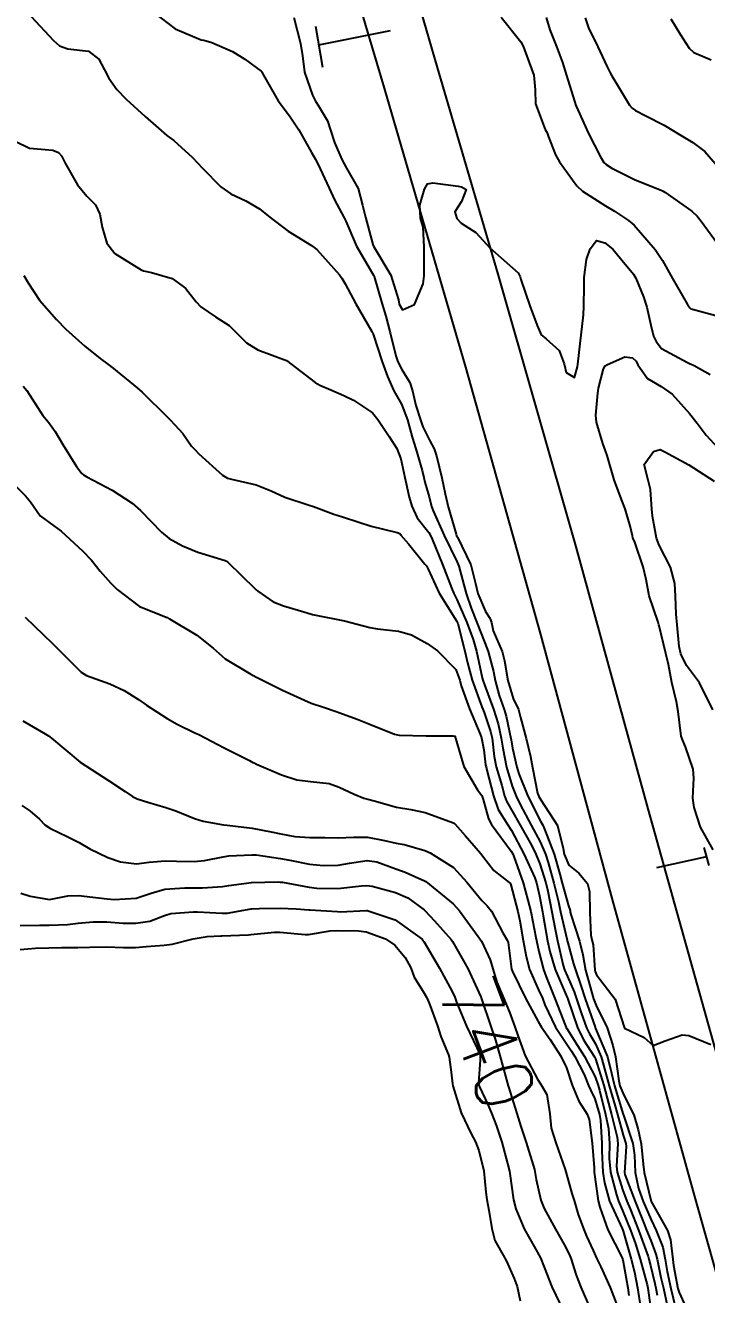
# Model space of a CAD drawing. Header units: metres. Extents: x 292545 to 299085, y 7450245 to 7463078.
# Drawn here: x 298801.4 to 298848.7, y 7450325 to 7450413 of the extents above; entities that cross this region are included whole.
import ezdxf
from ezdxf.enums import TextEntityAlignment as Align

# ---------------------------------------------------------------- set-up
doc = ezdxf.new("R2010")
doc.units = ezdxf.units.M
for name, color, linetype in [('Cotas', 45, 'Continuous'), ('Curvas de Nivel 1m', 11, 'Continuous'), ('Curvas de Nivel 5m', 15, 'Continuous'), ('Linha Férrea', 20, 'Continuous'), ('Pórtico', 62, 'Continuous')]:
    doc.layers.add(name, color=color, linetype=linetype)
doc.styles.add('Style-STANDARD', font='STANDARD.shx')

msp = doc.modelspace()

# ---------------------------------------------------------------- linework, layer by layer
at = {"layer": 'Curvas de Nivel 1m', "flags": 128}
for points, elevation in [([(298801.788, 7450413.634), (298803.325, 7450411.964), (298803.759, 7450411.592), (298804.322, 7450411.389), (298805.756, 7450411.226), (298806.488, 7450410.667), (298806.883, 7450409.923), (298807.172, 7450409.353), (298807.73, 7450408.571), (298808.373, 7450407.904), (298809.705, 7450406.707), (298810.62, 7450405.876), (298811.208, 7450405.387), (298811.685, 7450405.026), (298812.976, 7450403.847), (298813.662, 7450403.113), (298814.942, 7450401.827), (298815.638, 7450401.331), (298816.669, 7450400.84), (298817.628, 7450400.302), (298818.251, 7450399.784), (298819.613, 7450398.737), (298821.245, 7450397.754), (298821.599, 7450397.473), (298823.167, 7450395.726), (298823.339, 7450395.492), (298823.567, 7450395.101), (298824.314, 7450393.712), (298825.43, 7450391.795), (298825.489, 7450391.7), (298825.522, 7450391.613), (298826.136, 7450389.694), (298826.516, 7450388.667), (298826.955, 7450387.685), (298827.469, 7450386.755), (298827.899, 7450385.673), (298828.23, 7450384.457), (298828.473, 7450383.664), (298828.917, 7450382.151), (298829.023, 7450381.656), (298829.096, 7450381.35), (298829.39, 7450380.318), (298829.57, 7450379.648), (298829.667, 7450379.36), (298830.43, 7450377.639), (298831.335, 7450375.801), (298831.412, 7450375.629), (298831.451, 7450375.509), (298831.973, 7450373.623), (298832.32, 7450372.603), (298832.706, 7450371.616), (298833.272, 7450370.2), (298833.494, 7450369.607), (298833.857, 7450368.209), (298833.981, 7450367.599), (298834.261, 7450366.561), (298834.602, 7450365.589), (298834.741, 7450365.12), (298835.07, 7450363.582), (298835.087, 7450363.477), (298835.186, 7450362.906), (298835.482, 7450361.577), (298835.617, 7450361.125), (298836.252, 7450359.569), (298837.126, 7450357.848), (298837.275, 7450357.558), (298837.394, 7450357.282), (298838.067, 7450355.55), (298838.471, 7450354.154), (298838.619, 7450353.545), (298839.057, 7450351.974), (298839.173, 7450351.657), (298839.191, 7450351.538), (298839.22, 7450351.368), (298839.839, 7450349.528), (298840.069, 7450348.58), (298840.255, 7450347.521), (298840.399, 7450346.921), (298840.798, 7450345.513), (298840.976, 7450345.06), (298841.747, 7450343.502), (298842.148, 7450342.29), (298842.331, 7450341.496), (298842.563, 7450339.839), (298842.635, 7450339.493), (298842.896, 7450338.838), (298843.589, 7450337.483), (298843.906, 7450336.447), (298844.098, 7450335.478), (298844.257, 7450334.061), (298844.318, 7450333.475), (298844.813, 7450331.47), (298845.94, 7450329.453), (298846.146, 7450328.819), (298846.298, 7450327.447), (298846.35, 7450327.038), (298846.653, 7450325.441), (298846.739, 7450325.167), (298847.536, 7450323.432)], 732), ([(298810.32, 7450413.882), (298811.777, 7450412.782), (298813.586, 7450412.021), (298813.765, 7450411.978), (298814.326, 7450411.834), (298815.757, 7450411.206), (298816.619, 7450410.674), (298817.743, 7450409.843), (298817.778, 7450409.79), (298817.816, 7450409.716), (298818.911, 7450407.778), (298819.707, 7450406.739), (298820.364, 7450405.763), (298821.234, 7450404.198), (298821.485, 7450403.752), (298821.668, 7450403.421), (298822.47, 7450401.738), (298822.822, 7450400.92), (298823.47, 7450399.722), (298823.531, 7450399.631), (298823.62, 7450399.431), (298824.357, 7450397.712), (298825.467, 7450395.809), (298825.53, 7450395.7), (298825.572, 7450395.599), (298826.147, 7450393.694), (298826.387, 7450392.844), (298826.693, 7450391.688), (298827.084, 7450390.107), (298827.224, 7450389.683), (298827.498, 7450389.158), (298828.059, 7450388.242), (298828.238, 7450387.669), (298828.478, 7450386.654), (298828.793, 7450385.66), (298828.965, 7450385.175), (298829.438, 7450384.208), (298829.742, 7450383.647), (298829.911, 7450383.16), (298830.276, 7450381.641), (298830.501, 7450380.529), (298830.711, 7450379.637), (298831.263, 7450377.732), (298831.302, 7450377.631), (298831.361, 7450377.521), (298832.294, 7450375.62), (298832.616, 7450374.321), (298832.778, 7450373.615), (298833.3, 7450372.367), (298833.616, 7450371.925), (298833.716, 7450371.604), (298833.84, 7450371.047), (298834.455, 7450369.592), (298834.631, 7450368.964), (298834.847, 7450367.586), (298835.224, 7450366.341), (298835.587, 7450365.576), (298835.744, 7450365.038), (298836.128, 7450363.571), (298836.434, 7450362.314), (298836.576, 7450361.566), (298836.923, 7450359.786), (298837.003, 7450359.561), (298837.141, 7450359.329), (298838.295, 7450357.548), (298838.688, 7450355.955), (298838.773, 7450355.543), (298839.085, 7450354.782), (298839.792, 7450354.241), (298840.381, 7450353.52), (298840.517, 7450352.968), (298840.547, 7450351.518), (298840.614, 7450349.931), (298840.72, 7450349.515), (298840.77, 7450349.263), (298840.889, 7450347.512), (298840.907, 7450347.416), (298841, 7450347.19), (298842.306, 7450345.497), (298842.953, 7450343.49), (298844.322, 7450342.844), (298844.941, 7450342.285), (298845.776, 7450342.621), (298846.949, 7450343.015), (298847.414, 7450342.97), (298848.942, 7450342.352)], 731), ([(298834.406, 7450413.594), (298835.767, 7450411.861), (298835.912, 7450411.579), (298836.023, 7450411.314), (298836.669, 7450409.571), (298836.744, 7450408.554), (298836.777, 7450407.569), (298837.459, 7450405.799), (298837.579, 7450405.561), (298837.69, 7450405.285), (298838.171, 7450404.046), (298838.437, 7450403.549), (298839.648, 7450401.885), (298840.028, 7450401.526), (298841.633, 7450400.512), (298842.261, 7450400.132), (298843.227, 7450399.486), (298843.618, 7450399.153), (298845.086, 7450397.465), (298845.585, 7450396.709), (298846.292, 7450395.453), (298847.334, 7450393.663), (298847.479, 7450393.441), (298847.552, 7450393.371), (298847.663, 7450393.327), (298849.544, 7450392.821)], 729), ([(298837.51, 7450413.554), (298837.78, 7450412.715), (298838.231, 7450411.553), (298838.646, 7450410.441), (298838.933, 7450409.542), (298839.488, 7450407.761), (298839.552, 7450407.532), (298839.593, 7450407.413), (298839.709, 7450407.147), (298840.46, 7450405.522), (298841.291, 7450403.9), (298841.526, 7450403.511), (298841.671, 7450403.358), (298842.066, 7450403.105), (298843.656, 7450402.33), (298845.535, 7450401.571), (298845.644, 7450401.521), (298845.751, 7450401.459), (298847.63, 7450400.122), (298847.987, 7450399.795), (298848.272, 7450399.43), (298849.596, 7450397.643)], 728), ([(298840.227, 7450413.526), (298840.461, 7450412.845), (298841.093, 7450411.517), (298841.749, 7450410.129), (298841.963, 7450409.724), (298842.084, 7450409.505), (298842.599, 7450408.627), (298843.297, 7450407.486), (298843.492, 7450407.265), (298843.709, 7450407.111), (298844.427, 7450406.752), (298845.699, 7450406.104), (298846.776, 7450405.449), (298847.688, 7450404.902), (298848.529, 7450404.275), (298849.269, 7450403.416)], 727), ([(298846.175, 7450413.456), (298846.82, 7450412.407), (298847.435, 7450411.443), (298847.76, 7450411.126), (298848.96, 7450410.627)], 726), ([(298800.679, 7450404.991), (298801.678, 7450404.504), (298803.281, 7450404.36), (298803.675, 7450404.197), (298803.879, 7450403.958), (298804.152, 7450403.469), (298804.991, 7450401.947), (298805.635, 7450401.181), (298806.259, 7450400.56), (298806.55, 7450399.926), (298806.705, 7450399.015), (298807.037, 7450397.918), (298807.592, 7450397.204), (298809.409, 7450396.058), (298809.574, 7450395.989), (298810.126, 7450395.884), (298811.569, 7450395.464), (298812.5, 7450394.794), (298813.24, 7450393.845), (298813.548, 7450393.511), (298814.572, 7450392.795), (298815.529, 7450392.21), (298815.926, 7450391.814), (298816.722, 7450391.009), (298817.51, 7450390.527), (298819.503, 7450389.77), (298821.488, 7450388.258), (298821.817, 7450388.076), (298822.569, 7450387.734), (298823.477, 7450387.346), (298824.151, 7450387.034), (298825.46, 7450386.151), (298825.839, 7450385.696), (298826.619, 7450384.51), (298827.161, 7450383.683), (298827.422, 7450382.971), (298827.706, 7450381.675), (298828.021, 7450380.303), (298828.201, 7450379.668), (298828.577, 7450378.864), (298829.365, 7450377.863), (298829.494, 7450377.649), (298829.61, 7450377.397), (298830.331, 7450375.64), (298830.938, 7450374.012), (298831.105, 7450373.632), (298831.309, 7450373.217), (298832.017, 7450371.623), (298832.449, 7450370.444), (298832.678, 7450369.616), (298833.079, 7450367.778), (298833.127, 7450367.611), (298833.238, 7450367.294), (298833.868, 7450365.6), (298834.191, 7450364.583), (298834.405, 7450363.592), (298834.505, 7450362.909), (298834.755, 7450361.586), (298835.153, 7450360.266), (298835.431, 7450359.577), (298835.718, 7450358.993), (298836.484, 7450357.566), (298837.106, 7450356.406), (298837.479, 7450355.556), (298837.667, 7450354.975), (298838.048, 7450353.55), (298838.364, 7450352.243), (298838.516, 7450351.545), (298838.972, 7450349.593), (298838.983, 7450349.54), (298839.021, 7450349.397), (298839.425, 7450347.952), (298839.549, 7450347.532), (298839.917, 7450346.45), (298840.231, 7450345.521), (298840.91, 7450343.554), (298840.926, 7450343.51), (298840.936, 7450343.493), (298840.952, 7450343.46), (298841.781, 7450341.502), (298842.056, 7450340.359), (298842.26, 7450339.496), (298842.87, 7450337.503), (298842.883, 7450337.463), (298843.538, 7450335.483), (298843.646, 7450334.687), (298843.689, 7450333.481), (298843.93, 7450332.371), (298844.255, 7450331.476), (298844.794, 7450330.202), (298845.154, 7450329.464), (298845.61, 7450328.296), (298845.773, 7450327.455), (298845.913, 7450326.611), (298846.164, 7450325.449), (298846.628, 7450323.528)], 733), ([(298801.266, 7450395.681), (298801.565, 7450395.173), (298802.364, 7450393.972), (298803.539, 7450392.617), (298804.2, 7450391.953), (298805.516, 7450390.783), (298806.582, 7450389.924), (298807.106, 7450389.523), (298807.496, 7450389.22), (298809.134, 7450387.893), (298809.478, 7450387.591), (298811.228, 7450385.872), (298811.451, 7450385.645), (298812.3, 7450384.716), (298812.916, 7450383.848), (298813.161, 7450383.574), (298813.428, 7450383.318), (298815.062, 7450381.824), (298815.41, 7450381.631), (298815.674, 7450381.553), (298817.403, 7450381.169), (298818.436, 7450380.746), (298819.391, 7450380.312), (298821.069, 7450379.753), (298821.382, 7450379.648), (298822.784, 7450379.136), (298823.375, 7450378.95), (298824.508, 7450378.573), (298825.369, 7450378.285), (298827.187, 7450377.859), (298827.364, 7450377.773), (298827.402, 7450377.718), (298827.425, 7450377.679), (298827.962, 7450377.063), (298829.102, 7450375.653), (298829.215, 7450375.535), (298829.33, 7450375.318), (298830.09, 7450373.642), (298831.294, 7450371.74), (298831.353, 7450371.629), (298831.384, 7450371.537), (298831.877, 7450369.624), (298832.058, 7450368.819), (298832.379, 7450367.619), (298833.057, 7450365.77), (298833.122, 7450365.611), (298833.211, 7450365.38), (298833.658, 7450364.064), (298833.76, 7450363.601), (298833.915, 7450362.333), (298834.058, 7450361.597), (298834.434, 7450360.311), (298834.633, 7450359.588), (298834.771, 7450359.217), (298835.133, 7450358.586), (298835.722, 7450357.574), (298836.489, 7450356.179), (298836.808, 7450355.563), (298837.086, 7450354.874), (298837.493, 7450353.556), (298837.625, 7450352.997), (298837.904, 7450351.551), (298838.124, 7450350.462), (298838.314, 7450349.547), (298838.705, 7450347.844), (298838.799, 7450347.542), (298838.998, 7450347.073), (298839.457, 7450346.002), (298839.622, 7450345.53), (298839.94, 7450344.553), (298840.305, 7450343.52), (298840.524, 7450343.092), (298840.942, 7450342.395), (298841.338, 7450341.506), (298841.496, 7450340.932), (298841.885, 7450339.5), (298842.306, 7450338.078), (298842.467, 7450337.494), (298842.869, 7450336.068), (298843.037, 7450335.488), (298843.062, 7450335.285), (298842.956, 7450333.489), (298842.983, 7450333.337), (298843.693, 7450331.481), (298844.297, 7450329.968), (298844.49, 7450329.473), (298844.776, 7450328.761), (298845.132, 7450327.83), (298845.226, 7450327.463), (298845.485, 7450326.194), (298845.649, 7450325.456), (298845.908, 7450324.27)], 734), ([(298849.099, 7450355.846), (298848.223, 7450357.429), (298847.778, 7450358.792), (298847.702, 7450359.434), (298847.774, 7450360.824), (298847.713, 7450361.435), (298847.188, 7450362.998), (298846.99, 7450363.442), (298846.895, 7450363.743), (298846.681, 7450365.445), (298846.553, 7450366.117), (298846.246, 7450367.45), (298846.002, 7450368.706), (298845.829, 7450369.454), (298845.362, 7450371.38), (298845.343, 7450371.459), (298845.286, 7450371.648), (298844.668, 7450373.47), (298844.445, 7450374.594), (298844.248, 7450375.476), (298843.661, 7450377.183), (298843.539, 7450377.487), (298843.501, 7450377.625), (298843.37, 7450378.224), (298842.996, 7450379.494), (298842.752, 7450380.133), (298842.238, 7450381.502), (298841.739, 7450383.196), (298841.634, 7450383.508), (298841.438, 7450384.035), (298841.008, 7450385.514), (298840.975, 7450386), (298841.095, 7450387.514), (298841.147, 7450387.853), (298841.5, 7450389.191), (298841.61, 7450389.401), (298841.767, 7450389.507), (298842.969, 7450390.034), (298843.508, 7450389.957), (298843.751, 7450389.731), (298843.884, 7450389.484), (298844.557, 7450388.537), (298845.488, 7450387.98), (298846.249, 7450387.452), (298847.463, 7450386.109), (298848.003, 7450385.432), (298848.625, 7450384.603), (298849.436, 7450383.724)], 731), ([(298849.082, 7450365.554), (298848.162, 7450367.431), (298847.255, 7450368.64), (298846.862, 7450369.444), (298846.755, 7450369.958), (298846.618, 7450371.447), (298846.539, 7450372.203), (298846.481, 7450373.448), (298846.448, 7450374.323), (298846.151, 7450375.452), (298845.356, 7450376.978), (298845.162, 7450377.463), (298844.902, 7450378.991), (298844.857, 7450379.468), (298844.754, 7450380.827), (298844.587, 7450381.472), (298844.323, 7450382.573), (298844.964, 7450383.467), (298845.434, 7450383.604), (298845.757, 7450383.457), (298847.419, 7450382.54), (298849.171, 7450381.413)], 732), ([(298799.755, 7450382.007), (298801.389, 7450380.398), (298801.729, 7450379.985), (298802.406, 7450379.007), (298803.366, 7450378.314), (298803.875, 7450377.955), (298805.343, 7450376.581), (298805.967, 7450375.93), (298806.568, 7450375.164), (298807.317, 7450374.349), (298807.757, 7450373.906), (298809.301, 7450372.719), (298811.215, 7450371.95), (298811.293, 7450371.923), (298811.327, 7450371.903), (298811.392, 7450371.869), (298813.277, 7450370.747), (298814.419, 7450369.828), (298815.256, 7450369.104), (298817.02, 7450368.027), (298817.244, 7450367.907), (298817.314, 7450367.87), (298817.462, 7450367.797), (298819.23, 7450366.929), (298820.751, 7450366.224), (298821.217, 7450366.032), (298822.059, 7450365.737), (298822.938, 7450365.452), (298823.209, 7450365.359), (298824.4, 7450364.907), (298825.202, 7450364.583), (298827.002, 7450363.875), (298827.194, 7450363.819), (298827.319, 7450363.803), (298829.194, 7450363.759), (298831.075, 7450363.75), (298831.194, 7450363.728), (298831.215, 7450363.63), (298831.218, 7450363.605), (298831.815, 7450361.624), (298832.754, 7450360.009), (298833.044, 7450359.611), (298833.14, 7450359.337), (298833.524, 7450358.001), (298833.723, 7450357.601), (298835.095, 7450355.75), (298835.194, 7450355.579), (298835.276, 7450355.393), (298835.912, 7450353.572), (298836.255, 7450352.374), (298836.446, 7450351.566), (298836.806, 7450349.783), (298836.851, 7450349.562), (298837.015, 7450348.815), (298837.329, 7450347.557), (298837.517, 7450347.036), (298838.125, 7450345.549), (298838.854, 7450343.641), (298838.901, 7450343.541), (298838.952, 7450343.457), (298839.7, 7450342.288), (298840.169, 7450341.521), (298840.912, 7450340.103), (298841.13, 7450339.508), (298841.221, 7450339.185), (298841.641, 7450337.502), (298841.847, 7450336.527), (298841.921, 7450335.499), (298841.893, 7450334.453), (298841.98, 7450333.499), (298842.39, 7450331.922), (298842.533, 7450331.493), (298842.803, 7450330.842), (298843.374, 7450329.484), (298843.707, 7450328.547), (298844.031, 7450327.477), (298844.52, 7450325.697), (298844.567, 7450325.472), (298844.726, 7450324.316)], 736), ([(298801.359, 7450371.989), (298803.266, 7450370.162), (298803.461, 7450369.958), (298805.245, 7450368.16), (298805.612, 7450367.936), (298807.237, 7450367.365), (298808.234, 7450366.906), (298809.227, 7450366.277), (298809.776, 7450365.884), (298811.209, 7450364.95), (298811.912, 7450364.572), (298813.194, 7450363.952), (298813.417, 7450363.838), (298815.184, 7450362.931), (298816.942, 7450362.036), (298817.174, 7450361.909), (298817.249, 7450361.875), (298817.413, 7450361.796), (298819.162, 7450361.048), (298820.215, 7450360.702), (298821.155, 7450360.582), (298822.45, 7450360.44), (298823.15, 7450360.196), (298824.185, 7450359.714), (298824.86, 7450359.424), (298825.139, 7450359.354), (298825.585, 7450359.249), (298827.134, 7450358.822), (298828.116, 7450358.648), (298829.131, 7450358.441), (298831.015, 7450357.74), (298831.124, 7450357.69), (298831.195, 7450357.629), (298831.889, 7450356.844), (298832.971, 7450355.611), (298833.091, 7450355.447), (298833.892, 7450354.409), (298834.944, 7450353.582), (298835.022, 7450353.53), (298835.071, 7450353.421), (298835.556, 7450351.575), (298835.684, 7450350.933), (298835.917, 7450349.571), (298836.128, 7450348.453), (298836.37, 7450347.566), (298836.989, 7450346.152), (298837.253, 7450345.557), (298837.425, 7450345.107), (298838.16, 7450343.548), (298838.941, 7450342.378), (298839.286, 7450341.884), (298839.497, 7450341.532), (298840.158, 7450340.278), (298840.453, 7450339.517), (298840.59, 7450339.205), (298840.894, 7450338.579), (298841.221, 7450337.507), (298841.294, 7450337.091), (298841.376, 7450335.505), (298841.371, 7450334.989), (298841.45, 7450333.504), (298841.565, 7450332.763), (298841.923, 7450331.499), (298842.785, 7450329.608), (298842.837, 7450329.489), (298842.868, 7450329.403), (298843.422, 7450327.483), (298843.654, 7450326.581), (298843.866, 7450325.479), (298844.061, 7450324.139)], 737), ([(298801.205, 7450364.803), (298802.637, 7450363.968), (298802.982, 7450363.754), (298803.189, 7450363.588), (298805.173, 7450361.94), (298807.154, 7450360.668), (298808.309, 7450359.903), (298808.805, 7450359.561), (298809.138, 7450359.388), (298809.868, 7450359.15), (298811.132, 7450358.781), (298811.819, 7450358.549), (298813.125, 7450358.014), (298813.718, 7450357.834), (298815.121, 7450357.581), (298815.384, 7450357.554), (298817.118, 7450357.353), (298818.447, 7450357.111), (298819.115, 7450356.97), (298820.087, 7450356.786), (298821.112, 7450356.698), (298822.154, 7450356.699), (298823.113, 7450356.691), (298824.141, 7450356.742), (298825.113, 7450356.732), (298826.308, 7450356.491), (298827.109, 7450356.311), (298827.66, 7450356.223), (298829.095, 7450355.798), (298829.463, 7450355.646), (298831.083, 7450354.627), (298832.02, 7450353.621), (298833.06, 7450352.333), (298833.424, 7450351.972), (298833.728, 7450351.6), (298834.513, 7450350.105), (298834.814, 7450349.583), (298834.871, 7450349.432), (298835.01, 7450348.327), (298835.117, 7450347.579), (298835.172, 7450347.407), (298836.093, 7450345.569), (298836.959, 7450343.946), (298837.205, 7450343.557), (298837.801, 7450342.694), (298838.537, 7450341.544), (298838.921, 7450340.743), (298839.325, 7450339.534), (298839.787, 7450338.422), (298840.353, 7450337.518), (298840.512, 7450337.149), (298840.711, 7450335.512), (298840.837, 7450333.801), (298840.841, 7450333.51), (298841.137, 7450331.507), (298841.232, 7450331.08), (298841.79, 7450329.5), (298842.764, 7450327.622), (298842.818, 7450327.489), (298842.832, 7450327.42), (298843.182, 7450325.486), (298843.26, 7450324.96)], 738), ([(298801.132, 7450358.924), (298801.702, 7450358.554), (298802.362, 7450357.971), (298802.737, 7450357.584), (298803.117, 7450357.334), (298804.277, 7450356.783), (298805.107, 7450356.369), (298805.852, 7450355.933), (298807.094, 7450355.316), (298807.971, 7450355.026), (298809.088, 7450354.885), (298809.972, 7450354.999), (298811.091, 7450355.099), (298811.876, 7450355.074), (298813.091, 7450355.046), (298813.822, 7450355.103), (298815.096, 7450355.368), (298815.489, 7450355.425), (298817.099, 7450355.516), (298817.396, 7450355.498), (298819.095, 7450355.25), (298819.73, 7450355.127), (298821.09, 7450354.859), (298822.065, 7450354.763), (298823.089, 7450354.795), (298823.882, 7450354.927), (298825.094, 7450355.121), (298825.772, 7450355.014), (298827.086, 7450354.545), (298827.724, 7450354.315), (298829.074, 7450353.708), (298829.167, 7450353.649), (298831.058, 7450352.118), (298831.5, 7450351.626), (298832.789, 7450349.85), (298832.957, 7450349.611), (298833.022, 7450349.511), (298833.637, 7450348.228), (298833.818, 7450347.598), (298834.088, 7450346.688), (298834.564, 7450345.586), (298834.968, 7450344.609), (298835.348, 7450343.576), (298835.55, 7450342.971), (298836.059, 7450341.569), (298836.909, 7450339.954), (298837.168, 7450339.557), (298837.57, 7450338.879), (298837.776, 7450337.551), (298837.859, 7450336.564), (298838.193, 7450335.547), (298838.835, 7450333.688), (298838.876, 7450333.539), (298839.308, 7450332.023), (298839.45, 7450331.53), (298839.744, 7450330.581), (298840.126, 7450329.52), (298840.321, 7450329.059), (298840.769, 7450328.079), (298841.038, 7450327.507), (298841.312, 7450326.95), (298841.962, 7450325.498), (298842.714, 7450323.531)], 739), ([(298801.032, 7450350.598), (298802.373, 7450350.63), (298803.033, 7450350.629), (298804.3, 7450350.681), (298805.035, 7450350.775), (298806.095, 7450350.871), (298807.037, 7450350.858), (298808.16, 7450350.779), (298809.036, 7450350.759), (298810.017, 7450350.901), (298811.044, 7450351.306), (298811.483, 7450351.429), (298813.049, 7450351.556), (298813.328, 7450351.558), (298815.047, 7450351.453), (298815.395, 7450351.469), (298817.052, 7450351.764), (298817.087, 7450351.765), (298817.597, 7450351.792), (298819.053, 7450351.816), (298820.171, 7450351.759), (298821.052, 7450351.687), (298821.116, 7450351.685), (298823.05, 7450351.566), (298823.216, 7450351.562), (298825.052, 7450351.643), (298825.109, 7450351.643), (298827.043, 7450351.006), (298828.905, 7450349.652), (298828.961, 7450349.59), (298829.021, 7450349.496), (298830.122, 7450347.639), (298830.987, 7450346.029), (298831.17, 7450345.628), (298831.302, 7450345.302), (298832.001, 7450343.62), (298832.933, 7450341.641), (298832.942, 7450341.619), (298832.928, 7450341.277), (298832.811, 7450339.704), (298832.824, 7450339.611), (298832.901, 7450339.419), (298833.48, 7450338.192), (298833.734, 7450337.597), (298834.052, 7450336.77), (298834.44, 7450335.586), (298834.841, 7450334.099), (298834.965, 7450333.579), (298834.993, 7450333.417), (298835.26, 7450331.576), (298835.419, 7450330.958), (298835.987, 7450329.568), (298836.769, 7450328.192), (298837.129, 7450327.556), (298837.382, 7450326.928), (298837.918, 7450325.548), (298838.718, 7450323.873)], 741), ([(298801.012, 7450348.939), (298802.079, 7450349.04), (298803.014, 7450349.063), (298803.891, 7450349.074), (298805.014, 7450349.086), (298805.851, 7450349.095), (298807.015, 7450349.127), (298808.189, 7450349.077), (298809.015, 7450349.073), (298809.754, 7450349.144), (298811.017, 7450349.247), (298811.566, 7450349.316), (298813.021, 7450349.678), (298814.004, 7450349.835), (298814.945, 7450349.9), (298815.024, 7450349.9), (298816.865, 7450349.961), (298817.026, 7450349.972), (298818.668, 7450350.136), (298819.028, 7450350.136), (298820.799, 7450349.98), (298821.027, 7450349.99), (298822.519, 7450350.246), (298823.031, 7450350.27), (298824.502, 7450350.237), (298825.03, 7450350.166), (298826.365, 7450349.687), (298827.019, 7450349.245), (298827.741, 7450348.399), (298828.122, 7450347.663), (298828.369, 7450347.032), (298828.987, 7450346.036), (298829.215, 7450345.648), (298829.405, 7450345.217), (298829.967, 7450343.645), (298830.22, 7450342.915), (298830.742, 7450341.633), (298830.781, 7450341.482), (298830.915, 7450340.435), (298831.021, 7450339.629), (298831.044, 7450339.486), (298831.614, 7450337.623), (298832.279, 7450336.206), (298832.604, 7450335.613), (298832.854, 7450335.005), (298833.189, 7450333.605), (298833.335, 7450332.12), (298833.394, 7450331.601), (298833.534, 7450330.866), (298833.748, 7450329.596), (298833.958, 7450328.775), (298834.627, 7450327.582), (298834.68, 7450327.499), (298834.761, 7450327.341), (298835.301, 7450326.134), (298835.501, 7450325.579), (298835.715, 7450324.588)], 742)]:
    msp.add_lwpolyline(points, dxfattribs=dict(at, elevation=elevation))
at = {"layer": 'Curvas de Nivel 5m', "flags": 128}
for points, elevation in [([(298820.004, 7450413.554), (298820.474, 7450411.763), (298820.613, 7450410.902), (298820.753, 7450409.76), (298821.293, 7450408.18), (298821.51, 7450407.752), (298821.71, 7450407.431), (298822.344, 7450406.385), (298822.557, 7450405.737), (298822.842, 7450404.891), (298823.329, 7450403.725), (298823.664, 7450403.12), (298824.465, 7450401.712), (298824.785, 7450400.555), (298824.973, 7450399.706), (298825.49, 7450397.815), (298825.533, 7450397.701), (298825.601, 7450397.59), (298826.75, 7450395.688), (298827.262, 7450393.976), (298827.328, 7450393.682), (298827.547, 7450393.298), (298828.389, 7450393.667), (298828.994, 7450395.085), (298829.063, 7450395.658), (298829.059, 7450396.18), (298829.051, 7450397.658), (298828.982, 7450399.025), (298828.797, 7450399.658), (298828.752, 7450400.539), (298829.08, 7450401.656), (298829.281, 7450402.021), (298829.65, 7450402.096), (298831.408, 7450401.871), (298831.646, 7450401.819), (298831.976, 7450401.625), (298831.635, 7450400.794), (298831.17, 7450400.092), (298831.314, 7450399.633), (298831.62, 7450399.291), (298832.642, 7450398.644), (298833.603, 7450397.6), (298835.577, 7450395.859), (298835.702, 7450395.579), (298835.755, 7450395.394), (298836.393, 7450393.572), (298836.889, 7450392.21), (298837.182, 7450391.563), (298837.52, 7450391.271), (298838.43, 7450390.464), (298838.776, 7450389.541), (298838.913, 7450388.954), (298839.494, 7450388.59), (298839.686, 7450389.344), (298839.706, 7450389.528), (298839.895, 7450391.15), (298839.949, 7450391.526), (298840.119, 7450392.949), (298840.142, 7450393.524), (298840.146, 7450394.946), (298840.147, 7450395.524), (298840.317, 7450396.791), (298840.563, 7450397.52), (298841.021, 7450398.096), (298841.599, 7450397.942), (298842.133, 7450397.502), (298842.798, 7450396.704), (298843.576, 7450395.755), (298843.74, 7450395.478), (298844.262, 7450394.182), (298844.491, 7450393.476), (298844.782, 7450392.223), (298844.966, 7450391.468), (298845.139, 7450391.085), (298845.514, 7450390.616), (298847.315, 7450389.631), (298847.504, 7450389.554), (298847.586, 7450389.521), (298847.79, 7450389.436), (298848.896, 7450388.818)], 730), ([(298801.218, 7450387.993), (298801.478, 7450387.69), (298802.601, 7450385.973), (298802.978, 7450385.497), (298803.442, 7450384.855), (298803.977, 7450383.955), (298804.931, 7450382.432), (298805.298, 7450381.941), (298805.411, 7450381.843), (298805.636, 7450381.71), (298807.396, 7450380.778), (298808.791, 7450379.896), (298809.378, 7450379.39), (298810.836, 7450377.875), (298811.357, 7450377.446), (298812.275, 7450376.931), (298813.343, 7450376.497), (298815.254, 7450375.901), (298815.334, 7450375.867), (298815.396, 7450375.819), (298817.315, 7450373.959), (298817.401, 7450373.886), (298817.503, 7450373.797), (298818.573, 7450373.049), (298819.303, 7450372.768), (298820.712, 7450372.343), (298821.297, 7450372.179), (298821.652, 7450372.101), (298823.293, 7450371.772), (298823.535, 7450371.718), (298825.286, 7450371.261), (298825.803, 7450371.177), (298827.283, 7450371.019), (298828.184, 7450370.762), (298829.271, 7450370.162), (298829.983, 7450369.643), (298831.25, 7450368.352), (298831.519, 7450367.627), (298831.631, 7450367.232), (298832.198, 7450365.62), (298832.928, 7450363.88), (298833.027, 7450363.612), (298833.185, 7450362.79), (298833.316, 7450361.75), (298833.344, 7450361.607), (298833.409, 7450361.367), (298833.861, 7450359.599), (298834.194, 7450358.655), (298834.865, 7450357.584), (298835.117, 7450357.202), (298835.973, 7450355.571), (298836.721, 7450353.919), (298836.85, 7450353.562), (298837.064, 7450352.656), (298837.272, 7450351.558), (298837.318, 7450351.288), (298837.616, 7450349.554), (298837.761, 7450348.807), (298838.137, 7450347.549), (298838.984, 7450345.606), (298839.005, 7450345.562), (298839.012, 7450345.54), (298839.028, 7450345.494), (298839.685, 7450343.529), (298840.113, 7450342.691), (298840.867, 7450341.511), (298840.931, 7450341.365), (298841.509, 7450339.504), (298841.753, 7450338.643), (298842.059, 7450337.498), (298842.442, 7450335.92), (298842.488, 7450335.494), (298842.405, 7450333.929), (298842.45, 7450333.494), (298842.821, 7450332.292), (298843.123, 7450331.487), (298843.339, 7450330.951), (298843.922, 7450329.479), (298844.584, 7450327.653), (298844.642, 7450327.471), (298844.759, 7450327.029), (298845.059, 7450325.778), (298845.131, 7450325.464), (298845.226, 7450324.972)], 735), ([(298801.062, 7450352.856), (298801.712, 7450352.633), (298803.058, 7450352.419), (298804.334, 7450352.673), (298805.06, 7450352.696), (298806.455, 7450352.53), (298807.058, 7450352.452), (298807.549, 7450352.404), (298809.059, 7450352.508), (298810.101, 7450352.841), (298811.065, 7450353.114), (298812.438, 7450353.22), (298813.067, 7450353.218), (298813.681, 7450353.22), (298815.068, 7450353.311), (298815.505, 7450353.379), (298817.071, 7450353.578), (298818.926, 7450353.627), (298819.071, 7450353.622), (298819.234, 7450353.606), (298821.068, 7450353.262), (298821.615, 7450353.197), (298823.067, 7450353.179), (298824.712, 7450353.348), (298825.07, 7450353.371), (298825.441, 7450353.324), (298827.065, 7450352.905), (298827.919, 7450352.525), (298829.053, 7450351.691), (298829.097, 7450351.65), (298829.76, 7450350.925), (298830.924, 7450349.631), (298831.022, 7450349.501), (298832.08, 7450347.619), (298832.983, 7450345.651), (298832.995, 7450345.622), (298833.01, 7450345.582), (298833.687, 7450343.599), (298834.007, 7450342.657), (298834.306, 7450341.589), (298834.832, 7450339.653), (298834.848, 7450339.581), (298834.861, 7450339.539), (298834.901, 7450339.426), (298835.49, 7450337.574), (298835.771, 7450336.674), (298836.12, 7450335.567), (298836.707, 7450333.69), (298836.738, 7450333.561), (298836.827, 7450333.004), (298837.146, 7450331.557), (298837.379, 7450330.98), (298838.155, 7450329.546), (298838.772, 7450328.48), (298839.099, 7450327.868), (298839.228, 7450327.533), (298839.588, 7450326.364), (298839.916, 7450325.522), (298840.716, 7450323.73)], 740)]:
    msp.add_lwpolyline(points, dxfattribs=dict(at, elevation=elevation))
at = {"layer": 'Linha Férrea', "linetype": 'Continuous'}
for points in [[(298742.343, 7450703.451), (298750.119, 7450676.237), (298757.889, 7450649.199), (298765.189, 7450623.712), (298769.985, 7450606.424), (298776.494, 7450583.287), (298783.055, 7450560.248), (298788.164, 7450542.214), (298793.821, 7450521.584), (298798.125, 7450506.606), (298804.386, 7450484.418), (298809.295, 7450466.837), (298814.551, 7450448.858), (298819.559, 7450431.225), (298826.267, 7450408.649), (298831.926, 7450389.314), (298837.135, 7450370.779), (298842.092, 7450352.398), (298847.802, 7450331.823), (298852.149, 7450316.412), (298858.34, 7450294.769), (298862.969, 7450278.965), (298867.952, 7450260.088), (298870.924, 7450249.95)], [(298803.518, 7450502.863), (298807.477, 7450488.815), (298811.532, 7450474.718), (298814.928, 7450462.931), (298818.181, 7450450.724), (298822.376, 7450436.486), (298826.524, 7450421.871), (298829.962, 7450410.092), (298834.158, 7450395.757), (298839.58, 7450376.856), (298844.577, 7450358.702), (298849.244, 7450342.015), (298853.156, 7450328.343), (298857.683, 7450311.415), (298863.385, 7450291.665), (298867.958, 7450274.975), (298872.247, 7450259.984), (298875.461, 7450249.95)]]:
    msp.add_lwpolyline(points, dxfattribs=at)
at = {"layer": 'Pórtico'}
for points in [[(298821.517, 7450412.966), (298822.008, 7450410.113)], [(298821.743, 7450411.653), (298826.707, 7450412.659)], [(298848.462, 7450356.006), (298848.8, 7450354.773)], [(298848.635, 7450355.377), (298845.167, 7450354.599)]]:
    msp.add_lwpolyline(points, dxfattribs=at)

# ---------------------------------------------------------------- texts
at = {"layer": 'Cotas', "style": 'Style-STANDARD'}
msp.add_text('740', height=4, rotation=290.69103, dxfattribs=at).set_placement((298833.476, 7450342.476, 740), align=Align.MIDDLE_CENTER)

doc.saveas('drawing.dxf')
